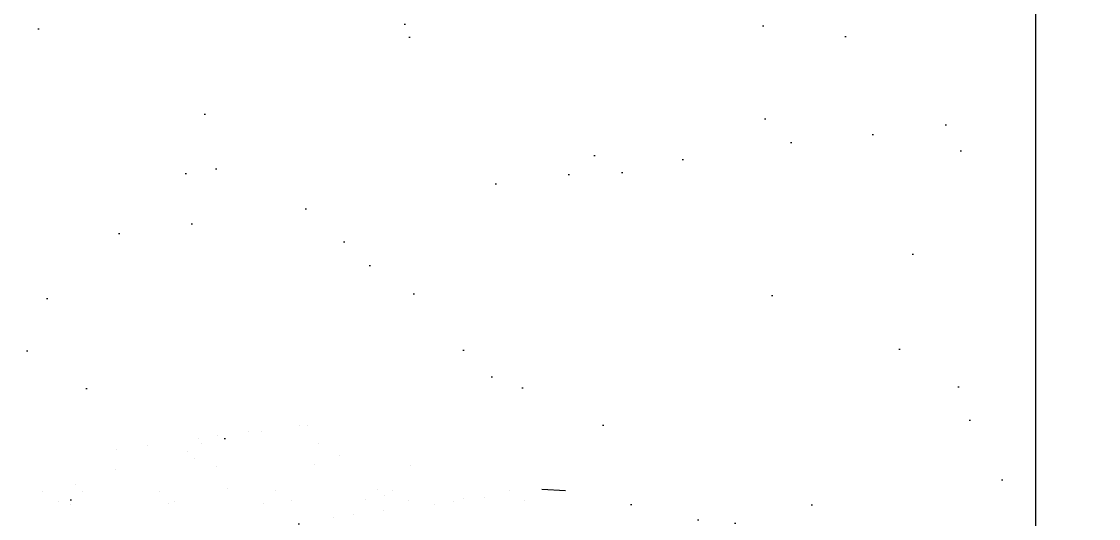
# Model space of a CAD drawing. Header units: millimetres. Extents: x -401 to 2889, y -234 to 146.
# Drawn here: x 96.298 to 98.605, y -18.975 to -17.909 of the extents above; entities that cross this region are included whole.
import ezdxf

# ---------------------------------------------------------------- set-up
doc = ezdxf.new("R2010")
doc.units = ezdxf.units.MM
doc.header["$LTSCALE"] = 3
doc.header["$MEASUREMENT"] = 0
doc.linetypes.add('AXES2', pattern=[1.125, 0.75, -0.125, 0.125, -0.125])
doc.layers.get('0').update_dxf_attribs({"color": 3, "lineweight": 9})
for name, color, linetype, lineweight in [('DIM-IN', 1, 'Continuous', 0), ('HATCH', 253, 'Continuous', 0), ('hatch 2', 251, 'Continuous', 0), ('WALKWAY', 42, 'Continuous', 13)]:
    doc.layers.add(name, color=color, linetype=linetype, lineweight=lineweight)
doc.layers.add('SCHEMATIC', color=7, linetype='Continuous')
doc.styles.add('drwazah arabic', font='ARIALUNI.TTF', dxfattribs={"width": 0.75})
doc.dimstyles.new('Arch A-D 1-200m', dxfattribs={"dimscale": 2, "dimtxt": 0.14, "dimasz": 0.07, "dimexe": 0, "dimexo": 0, "dimgap": 0.05, "dimtad": 0, "dimzin": 1, "dimdsep": 46, "dimtxsty": 'drwazah arabic', "dimblk": 'ARCHTICK', "dimcen": 0, "dimse1": 1, "dimse2": 1, "dimclrd": 9, "dimclre": 9, "dimclrt": 6, "dimaunit": 2, "dimazin": 0, "dimtfac": 1, "dimtmove": 0, "dimatfit": 0, "dimldrblk": 'ARCHTICK', "dimfxl": 0.18, "dimtolj": 1, "dimtzin": 0, "dimlwd": 9, "dimlwe": 9, "dimarcsym": 2})

# ---------------------------------------------------------------- blocks, each defined once
blk = doc.blocks.new('A$C13B16592')
at = {"layer": 'SCHEMATIC', "color": 251, "lineweight": 0}
for p, q in [((1.8576, 3.9655), (1.8576, 3.9655)), ((1.8891, 3.964), (1.8891, 3.964)), ((1.4719, 3.9147), (1.4719, 3.9147)), ((1.5465, 3.9245), (1.5465, 3.9245)), ((1.663, 3.9398), (1.663, 3.9398)), ((1.7144, 3.9409), (1.7144, 3.9409)), ((1.1607, 3.8737), (1.1607, 3.8737)), ((1.2772, 3.8891), (1.2772, 3.8891)), ((1.4843, 3.8945), (1.4843, 3.8945)), ((1.9305, 3.8953), (1.9305, 3.8953)), ((1.432, 3.8625), (1.432, 3.8625)), ((1.4584, 3.8383), (1.4584, 3.8383)), ((2.0138, 3.8498), (2.0138, 3.8498)), ((1.1546, 3.7944), (1.1546, 3.7944)), ((1.5416, 3.8083), (1.5416, 3.8083)), ((1.9167, 3.8131), (1.9167, 3.8131)), ((2.2833, 3.8113), (2.2833, 3.8113)), ((0.8758, 3.7119), (0.8758, 3.7119)), ((1.0012, 3.7367), (1.0012, 3.7367)), ((1.0276, 3.7125), (1.0276, 3.7125)), ((1.3221, 3.7127), (1.3221, 3.7127)), ((1.583, 3.724), (1.583, 3.724)), ((1.7683, 3.7136), (1.7683, 3.7136)), ((2.1564, 3.7191), (2.1564, 3.7191)), ((2.2145, 3.7144), (2.2145, 3.7144)), ((2.6608, 3.7152), (2.6608, 3.7152)), ((0.9362, 3.6734), (0.9362, 3.6734)), ((1.3569, 3.6666), (1.3569, 3.6666)), ((1.3825, 3.6742), (1.3825, 3.6742)), ((1.8287, 3.6751), (1.8287, 3.6751)), ((2.1105, 3.6787), (2.1105, 3.6787)), ((2.1828, 3.6949), (2.1828, 3.6949)), ((2.275, 3.6759), (2.275, 3.6759)), ((2.45, 3.6724), (2.45, 3.6724)), ((2.4856, 3.6835), (2.4856, 3.6835)), ((2.5665, 3.6878), (2.5665, 3.6878)), ((2.7212, 3.6767), (2.7212, 3.6767)), ((0.9818, 3.6618), (0.9818, 3.6618)), ((1.7234, 3.6648), (1.7234, 3.6648)), ((2.1808, 3.637), (2.1808, 3.637)), ((2.3754, 3.6626), (2.3754, 3.6626)), ((1.9897, 3.6118), (1.9897, 3.6118)), ((2.0643, 3.6217), (2.0643, 3.6217))]:
    blk.add_line(p, q, dxfattribs=at)
at = {"layer": 'SCHEMATIC', "color": 96, "lineweight": 0}
blk.add_line((2.7866, 3.7205), (2.8773, 3.7144), dxfattribs=at)
blk = doc.blocks.new('_ArchTick')
at = {"color": 0, "linetype": 'ByBlock', "const_width": 0.15}
blk.add_lwpolyline([(-0.5, -0.5), (0.5, 0.5)], dxfattribs=at)
blk = doc.blocks.new('*D45')
at = {"layer": 'Defpoints', "color": 0, "transparency": 16777216}
for p in [(97.371, -7.3905), (104.6078, -7.3905), (96.3337, -44.7532)]:
    blk.add_point(p, dxfattribs=at)
at = {"layer": 'DIM-IN', "color": 9, "linetype": 'ByBlock', "lineweight": 9, "transparency": 16777216}
for p, q in [((104.6078, -7.3905), (104.6078, -25.6048)), ((104.6078, -44.7532), (104.6078, -26.5389))]:
    blk.add_line(p, q, dxfattribs=at)
at = {"layer": 'DIM-IN', "color": 9, "lineweight": 9, "transparency": 16777216, "xscale": 0.14, "yscale": 0.14, "zscale": 0.14}
for p, rotation in [((104.6078, -7.3905), 90), ((104.6078, -44.7532), 270)]:
    blk.add_blockref('_ArchTick', p, dxfattribs=dict(at, rotation=rotation))
at = {"layer": 'DIM-IN', "color": 6, "transparency": 16777216, "insert": (104.6078, -26.0719), "char_height": 0.28, "attachment_point": 5, "rotation": 90, "style": 'drwazah arabic'}
blk.add_mtext('\\A1;37.36', dxfattribs=at)

msp = doc.modelspace()

# ---------------------------------------------------------------- hatches: boundary and pattern name
at = {"layer": 'hatch 2', "true_color": 0x136734}
h = msp.add_hatch(dxfattribs=at)
h.set_pattern_fill('AR-SAND', color=116, scale=0.3)
h.paths.add_polyline_path([(91.7137, -14.9905), (91.7137, -20.8905), (98.471, -20.8905), (98.471, -14.9905)])
h.paths.add_polyline_path([(97.7524, -15.7363), (97.7294, -15.7548), (97.7671, -15.7703), (97.7793, -15.7581, 0.00909)], flags=16)
h.paths.add_polyline_path([(96.9546, -15.8487, 1.065642), (96.9996, -15.8516, 0.198081), (96.993, -15.8357, -0.651074)], flags=16)

# ---------------------------------------------------------------- linework, layer by layer
at = {"linetype": 'AXES2'}
msp.add_open_spline([(164.8337, -10.9391), (164.8337, -35.6857), (164.8337, -60.4323), (164.8337, -85.1789), (164.8065, -85.4745), (164.7796, -85.7631), (164.6853, -86.6647), (164.6075, -87.2486), (164.4254, -88.1206), (164.345, -88.4307), (164.1461, -89.0583), (164.0291, -89.3716), (163.6291, -90.3027), (163.2967, -90.9117), (162.2437, -92.4833), (161.4156, -93.3825), (160.1385, -94.3849), (159.7609, -94.642), (159.0485, -95.0562), (158.7156, -95.2222), (158.0138, -95.5241), (157.6478, -95.6586), (156.1104, -96.1491), (154.8159, -96.3932), (153.3648, -96.6443), (153.2889, -96.6574), (153.2129, -96.6705), (135.3586, -96.6705), (117.5044, -96.6705), (99.6502, -96.6705), (99.6359, -96.6705), (99.6215, -96.6705), (99.6071, -96.6705), (99.6051, -96.6705), (99.6031, -96.6705), (99.6011, -96.6705), (99.247, -96.6728), (98.8879, -96.6579), (97.8058, -96.5625), (97.0778, -96.431), (95.2526, -95.9298), (94.1859, -95.4652), (92.8332, -94.6059), (92.4333, -94.3054), (91.6259, -93.5854), (91.2459, -93.1596), (90.5577, -92.1998), (90.2522, -91.6695), (89.4572, -89.9999), (89.049, -88.7371), (88.4879, -86.622), (88.3017, -85.8386), (88.1137, -85.0387), (88.1137, -62.1873), (88.1137, -39.336), (88.1137, -16.4846)], degree=3, knots=[0, 0, 0, 0, 1, 1, 1, 1.896558, 1.896558, 3.873524, 3.873524, 5.049502, 5.049502, 6.22548, 6.22548, 8.577437, 8.577437, 12.62719, 12.62719, 14.243391, 14.243391, 15.614563, 15.614563, 16.985735, 16.985735, 21.152468, 21.152468, 21.381426, 21.381426, 21.381426, 22.381426, 22.381426, 22.381426, 22.38223, 22.38223, 22.38223, 22.389161, 22.389161, 22.389161, 23.612192, 23.612192, 26.058255, 26.058255, 29.916735, 29.916735, 31.726222, 31.726222, 33.969982, 33.969982, 36.213742, 36.213742, 40.450127, 40.450127, 42.796206, 42.796206, 42.796206, 43.796206, 43.796206, 43.796206, 43.796206], dxfattribs=at)
at = {"layer": 'WALKWAY'}
msp.add_lwpolyline([(98.471, -30.8905), (98.471, -14.9905), (91.6137, -14.9905), (91.6137, -27.835, 0.042659), (91.6282, -28.0047)], format="xyb", dxfattribs=at)

# ---------------------------------------------------------------- block references
at = {"layer": 'HATCH', "xscale": 0.5599999999999999, "yscale": 0.5599999999999999, "zscale": 0.5599999999999999}
msp.add_blockref('A$C13B16592', (95.8522, -20.9952), dxfattribs=at)

# ---------------------------------------------------------------- dimensions: what is measured, and where the dimension line sits
at = {"layer": 'DIM-IN'}
dim = msp.add_linear_dim(base=(104.6078, -7.3905), p1=(96.3337, -44.7532), p2=(97.371, -7.3905), angle=90, dimstyle='Arch A-D 1-200m', dxfattribs=at)
dim.commit()
dim.dimension.update_dxf_attribs({"geometry": '*D45', "text_midpoint": (104.6078, -26.0719)})

doc.saveas('drawing.dxf')
